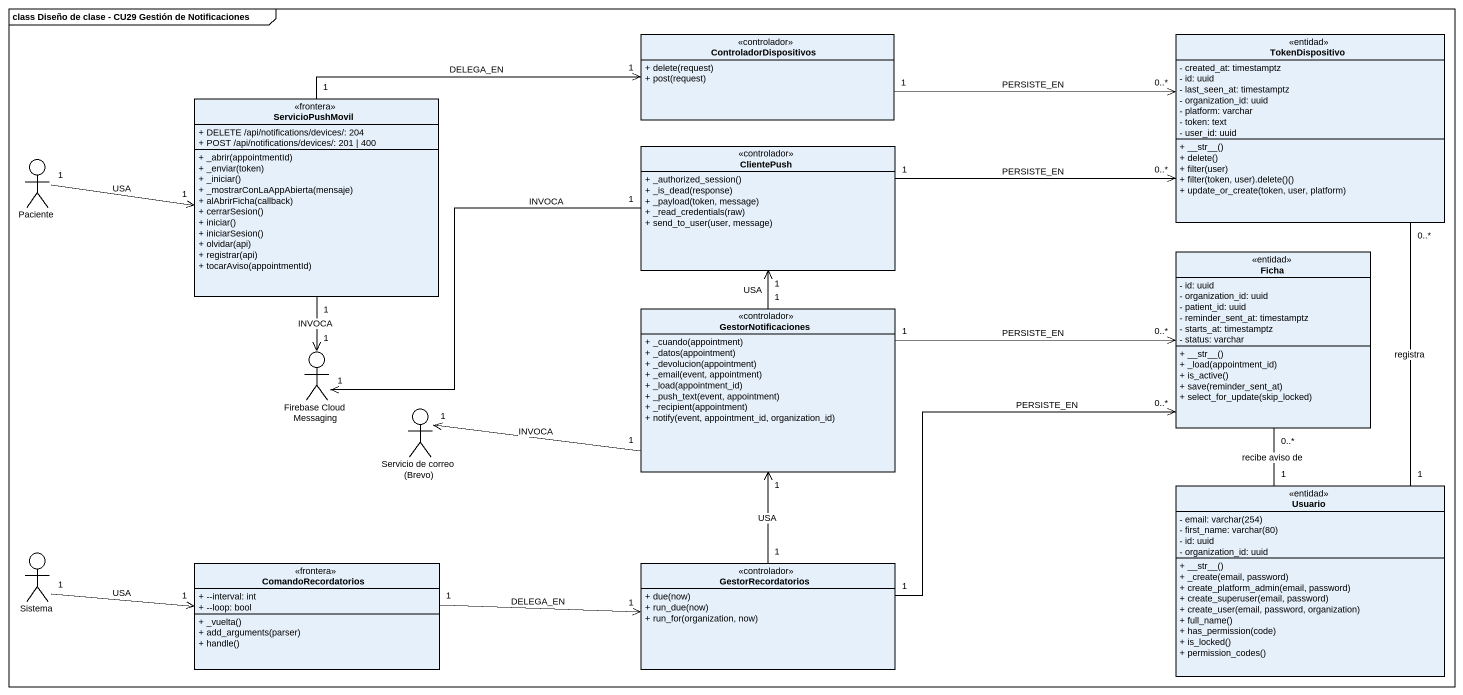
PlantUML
@startuml
mainframe class Diseño de clase - CU29 Gestión de Notificaciones
allowmixing
hide circle
hide empty members
skinparam classAttributeIconSize 0
class ControladorDispositivos <<controlador>> {
  + delete(request)
  + post(request)
}
class TokenDispositivo <<entidad>> {
  - created_at: timestamptz
  - id: uuid
  - last_seen_at: timestamptz
  - organization_id: uuid
  - platform: varchar
  - token: text
  - user_id: uuid
  + ~__str~__()
  + delete()
  + filter(user)
  + filter(token, user).delete()()
  + update_or_create(token, user, platform)
}
class ServicioPushMovil <<frontera>> {
  + DELETE /api/notifications/devices/: 204
  + POST /api/notifications/devices/: 201 | 400
  + _abrir(appointmentId)
  + _enviar(token)
  + _iniciar()
  + _mostrarConLaAppAbierta(mensaje)
  + alAbrirFicha(callback)
  + cerrarSesion()
  + iniciar()
  + iniciarSesion()
  + olvidar(api)
  + registrar(api)
  + tocarAviso(appointmentId)
}
actor Paciente
class ClientePush <<controlador>> {
  + _authorized_session()
  + _is_dead(response)
  + _payload(token, message)
  + _read_credentials(raw)
  + send_to_user(user, message)
}
class Ficha <<entidad>> {
  - id: uuid
  - organization_id: uuid
  - patient_id: uuid
  - reminder_sent_at: timestamptz
  - starts_at: timestamptz
  - status: varchar
  + ~__str~__()
  + _load(appointment_id)
  + is_active()
  + save(reminder_sent_at)
  + select_for_update(skip_locked)
}
class GestorNotificaciones <<controlador>> {
  + _cuando(appointment)
  + _datos(appointment)
  + _devolucion(appointment)
  + _email(event, appointment)
  + _load(appointment_id)
  + _push_text(event, appointment)
  + _recipient(appointment)
  + notify(event, appointment_id, organization_id)
}
actor "Firebase Cloud Messaging" as Firebase_Cloud_Messaging
actor "Servicio de correo (Brevo)" as Servicio_de_correo_Brevo
class Usuario <<entidad>> {
  {field} - email: varchar(254)
  {field} - first_name: varchar(80)
  - id: uuid
  - organization_id: uuid
  + ~__str~__()
  + _create(email, password)
  + create_platform_admin(email, password)
  + create_superuser(email, password)
  + create_user(email, password, organization)
  + full_name()
  + has_permission(code)
  + is_locked()
  + permission_codes()
}
actor Sistema
class ComandoRecordatorios <<frontera>> {
  + --interval: int
  + --loop: bool
  + _vuelta()
  + add_arguments(parser)
  + handle()
}
class GestorRecordatorios <<controlador>> {
  + due(now)
  + run_due(now)
  + run_for(organization, now)
}
ControladorDispositivos "1" -right-> "0..*" TokenDispositivo : PERSISTE_EN
ServicioPushMovil "1" -right-> "1" ControladorDispositivos : DELEGA_EN
ServicioPushMovil "1" --> "1" Firebase_Cloud_Messaging : INVOCA
Paciente "1" -right-> "1" ServicioPushMovil : USA
ClientePush "1" -right-> "0..*" TokenDispositivo : PERSISTE_EN
ClientePush "1" -left-> "1" Firebase_Cloud_Messaging : INVOCA
GestorNotificaciones "1" -up-> "1" ClientePush : USA
GestorNotificaciones "1" -right-> "0..*" Ficha : PERSISTE_EN
GestorNotificaciones "1" -left-> "1" Servicio_de_correo_Brevo : INVOCA
Usuario "1" -up- "0..*" TokenDispositivo : registra
Usuario "1" -up- "0..*" Ficha : recibe aviso de
Sistema "1" -right-> "1" ComandoRecordatorios : USA
ComandoRecordatorios "1" -right-> "1" GestorRecordatorios : DELEGA_EN
GestorRecordatorios "1" -right-> "0..*" Ficha : PERSISTE_EN
GestorRecordatorios "1" -up-> "1" GestorNotificaciones : USA
@enduml
